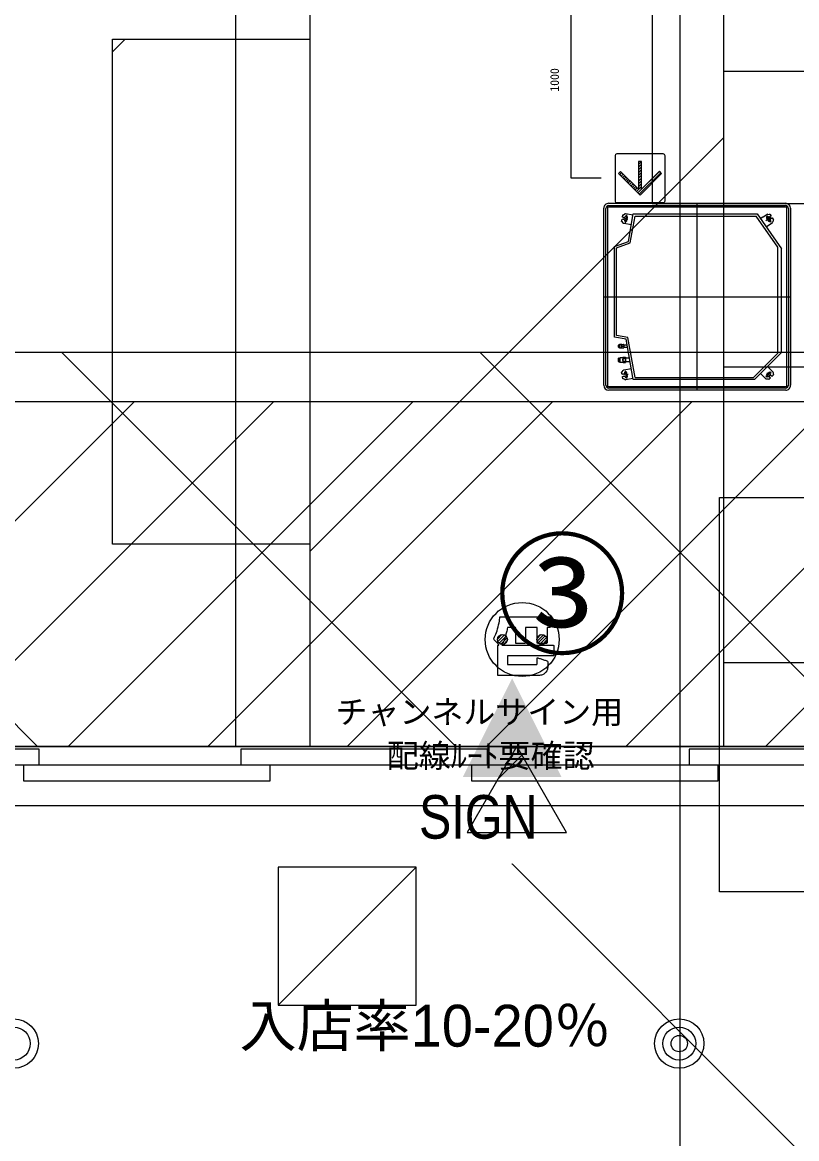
# Model space of a CAD drawing. Units: millimetres at full size, sheet at 1:100. Extents: x 3352 to 127672, y -40372 to 101181.
# Drawn here: x 53047 to 56974, y -16583 to -10921 of the extents above; entities that cross this region are included whole.
import ezdxf
from ezdxf.enums import TextEntityAlignment as Align

# ---------------------------------------------------------------- set-up
doc = ezdxf.new("R2010")
doc.units = ezdxf.units.MM
doc.header["$LTSCALE"] = 100
doc.layers.add('0-0', color=134, linetype='Continuous', lineweight=18)
doc.styles.add('MS UI Gothic', font='')
doc.styles.add('ＭＳ ゴシック', font='')
doc.styles.add('ＭＳ Ｐゴシック', font='')
doc.styles.get('MS UI Gothic').set_extended_font_data('MS UI Gothic')
doc.styles.get('ＭＳ ゴシック').set_extended_font_data('MS Gothic')
doc.styles.get('ＭＳ Ｐゴシック').set_extended_font_data('MS PGothic')

msp = doc.modelspace()

# ---------------------------------------------------------------- linework, layer by layer
at = {"layer": '0-0', "color": 47}
for p, q in [((56381.8, 13184.6), (56381.8, -34300.8)), ((55996.3, -12761.5), (55996.1, -11864.1)), ((56021.1, -11839.1), (56918.7, -11839.1)), ((56943.7, -11864.1), (56943.7, -12761.8)), ((56121.3, -12032.2), (56145.9, -11892.9)), ((56145.9, -11892.9), (56774, -11892.9)), ((56774, -11892.9), (56897.4, -12069.2)), ((56049.9, -12058.2), (56121.3, -12032.2)), ((56049.9, -12518.1), (56049.9, -12058.2)), ((56897.4, -12595.4), (56897.4, -12069.2)), ((56109.9, -12528.7), (56049.9, -12518.1)), ((56145.9, -12732.9), (56109.9, -12528.7)), ((56897.4, -12595.4), (56759.8, -12732.9)), ((56759.8, -12732.9), (56145.9, -12732.9)), ((56918.7, -12786.8), (56021.3, -12786.5)), ((60782.3, -14593.3), (24819.8, -14593.3)), ((24819.8, -14893.3), (60782.3, -14893.3)), ((54343.9, -15905.8), (55043.9, -15205.8))]:
    msp.add_line(p, q, dxfattribs=at)
at = {"layer": '0-0', "color": 254}
for p, q in [((54130.5, -14593.3), (54130.5, -3858.6)), ((56605.2, -11168.6), (65728.8, -11168.6)), ((56605.2, -11168.6), (65728.8, -11168.6)), ((56605.2, -12668.6), (65728.8, -12668.6)), ((56605.2, -12668.6), (65728.8, -12668.6)), ((56605.2, -14168.6), (65728.8, -14168.6)), ((56605.2, -14168.6), (65728.8, -14168.6))]:
    msp.add_line(p, q, dxfattribs=at)
at = {"layer": '0-0', "color": 3}
msp.add_line((53505.2, -11070.1), (53569.4, -11005.9), dxfattribs=at)
at = {"layer": '0-0', "color": 140}
msp.add_line((54505.2, -13605.6), (56605.2, -11505.6), dxfattribs=at)
at = {"layer": '0-0', "color": 251}
for p, q in [((56172.3, -11627.4), (56173.2, -11626.6)), ((56172.3, -11641.6), (56187.3, -11626.6)), ((56172.3, -11655.7), (56188, -11640)), ((56172.3, -11669.8), (56188, -11654.2)), ((56077, -11694.5), (56088, -11683.4)), ((56084, -11701.5), (56095.1, -11690.5)), ((56091.1, -11708.6), (56102.2, -11697.5)), ((56098.2, -11715.7), (56109.3, -11704.6)), ((56105.3, -11722.8), (56116.3, -11711.7)), ((56112.3, -11729.8), (56123.4, -11718.8)), ((56168.9, -11786.4), (56278.4, -11676.9)), ((56172.3, -11684), (56188, -11668.3)), ((56172.3, -11698.1), (56188, -11682.5)), ((56172.3, -11712.3), (56188, -11696.6)), ((56172.3, -11726.4), (56188, -11710.7)), ((56176, -11793.5), (56285.5, -11684)), ((56119.4, -11736.9), (56130.5, -11725.8)), ((56126.5, -11744), (56137.5, -11732.9)), ((56133.5, -11751), (56144.6, -11740)), ((56140.6, -11758.1), (56151.7, -11747)), ((56147.7, -11765.2), (56158.8, -11754.1)), ((56154.8, -11772.3), (56165.8, -11761.2)), ((56161.8, -11779.3), (56188, -11753.2)), ((56172.3, -11740.6), (56188, -11724.9)), ((56172.3, -11754.7), (56188, -11739)), ((55442.2, -12668.6), (55759.7, -12351.1))]:
    msp.add_line(p, q, dxfattribs=at)
at = {"layer": '0-0', "color": 4}
for p, q in [((56007, -12761), (56007, -11865.1)), ((56022, -11850.1), (56917.7, -11850.1)), ((56469.9, -12786.6), (56469.9, -11839.1)), ((56932.7, -11865.1), (56932.7, -12761)), ((56086.5, -11931.3), (56088.6, -11919.5)), ((56095.1, -11939), (56090.2, -11932)), ((56090.5, -11908.7), (56092.6, -11896.9)), ((56092.5, -11909), (56090.5, -11908.7)), ((56090.6, -11919.9), (56101.7, -11921.8)), ((56092.6, -11896.9), (56094.6, -11897.2)), ((56118.8, -11919.3), (56093, -11914.7)), ((56136.2, -11947.7), (56098.4, -11941)), ((56101.7, -11921.8), (56101.1, -11925.3)), ((56112, -11897.9), (56105, -11937.4)), ((56144.9, -11898.5), (56107.1, -11891.8)), ((56112.9, -11927.4), (56116, -11909.6)), ((56130.6, -12040), (56154.7, -11903.4)), ((56154.7, -11903.4), (56768.5, -11903.4)), ((56879.4, -12061.8), (56768.5, -11903.4)), ((56801.9, -11909.2), (56790.8, -11917)), ((56802.3, -11909), (56803.9, -11907.8)), ((56803.9, -11907.8), (56822.3, -11895)), ((56844.1, -11910.2), (56818.4, -11928.2)), ((56819.5, -11958), (56851, -11935.9)), ((56820.7, -11903), (56842.8, -11934.7)), ((56821.7, -11914.9), (56832, -11929.7)), ((56826, -11894.1), (56834.4, -11895.6)), ((56833.5, -11910.9), (56831.5, -11908)), ((56837.5, -11893.4), (56844.4, -11903.3)), ((56854.5, -11924.3), (56853, -11932.7)), ((56856, -11923.3), (56854.5, -11924.3)), ((56060.4, -12065.6), (56130.6, -12040)), ((56060.4, -12509.3), (56060.4, -12065.6)), ((56879.4, -12598.5), (56879.4, -12061.8)), ((55996.2, -12312.9), (56943.7, -12312.9)), ((56118.9, -12519.6), (56060.4, -12509.3)), ((56072.6, -12556.6), (56069.9, -12559.3)), ((56069.9, -12559.3), (56069.9, -12567.3)), ((56074.7, -12556.6), (56072.6, -12556.6)), ((56075.9, -12555.4), (56074.7, -12556.6)), ((56074.7, -12556.6), (56074.7, -12570.1)), ((56086.4, -12555.4), (56075.9, -12555.4)), ((56086.6, -12561.3), (56086.4, -12559.1)), ((56086.4, -12559.1), (56086.4, -12567.6)), ((56086.4, -12567.3), (56086.6, -12565.3)), ((56086.4, -12567.6), (56086.4, -12571.8)), ((56087.1, -12563.3), (56086.6, -12561.3)), ((56087.1, -12554.8), (56096.6, -12554.8)), ((56097.4, -12554.8), (56096.6, -12554.8)), ((56097.4, -12559.4), (56097.1, -12561.4)), ((56097.2, -12565.4), (56097.4, -12567.6)), ((56097.4, -12554.8), (56097.4, -12559.1)), ((56115.1, -12558.6), (56097.4, -12558.6)), ((56097.4, -12559.1), (56097.4, -12559.4)), ((56097.4, -12559.1), (56097.4, -12567.6)), ((56097.4, -12567.6), (56097.4, -12571.8)), ((56097.4, -12568.1), (56116.8, -12568.1)), ((56154.7, -12722.4), (56118.9, -12519.6)), ((56072.6, -12623.5), (56069.9, -12626.2)), ((56074.7, -12570.1), (56075.9, -12571.3)), ((56075.9, -12571.3), (56086.4, -12571.3)), ((56075.9, -12623.5), (56075.9, -12628.4)), ((56092.9, -12621.9), (56077.5, -12621.9)), ((56077.5, -12621.9), (56077.5, -12644.1)), ((56086.4, -12571.8), (56087.1, -12571.8)), ((56087.1, -12571.8), (56096.6, -12571.8)), ((56093.9, -12619.3), (56092.9, -12621)), ((56092.9, -12622.7), (56092.9, -12621)), ((56092.9, -12622.7), (56092.9, -12633.2)), ((56093.9, -12619.1), (56093.9, -12619.3)), ((56105.8, -12619.3), (56105.8, -12619.1)), ((56106.9, -12621), (56105.9, -12619.3)), ((56106.9, -12621), (56106.9, -12622.7)), ((56106.9, -12622.7), (56106.9, -12633.2)), ((56107.6, -12625.1), (56106.9, -12624.3)), ((56755.4, -12722.4), (56879.4, -12598.5)), ((56069.9, -12626.2), (56069.9, -12639.7)), ((56069.9, -12639.7), (56072.6, -12642.5)), ((56072.6, -12642.5), (56075.9, -12642.5)), ((56075.9, -12628.4), (56075.9, -12642.5)), ((56075.9, -12642.5), (56077.5, -12644.1)), ((56077.5, -12644.1), (56092.9, -12644.1)), ((56092.9, -12632.7), (56093.2, -12629.5)), ((56092.9, -12633.2), (56092.9, -12643.5)), ((56092.9, -12645), (56093.9, -12646.7)), ((56093.2, -12629.5), (56093.9, -12626.3)), ((56093.9, -12626.3), (56105.8, -12626.3)), ((56093.9, -12640.1), (56105.8, -12640.1)), ((56093.9, -12646.9), (56105.8, -12646.9)), ((56136.2, -12678.2), (56098.4, -12684.9)), ((56105.8, -12626.3), (56106.6, -12629.7)), ((56105.9, -12646.7), (56106.9, -12645)), ((56106.6, -12629.7), (56106.9, -12633.2)), ((56126.8, -12625.1), (56106.9, -12625.1)), ((56106.9, -12633.2), (56106.9, -12643.5)), ((56106.9, -12640.9), (56129.6, -12640.9)), ((56106.9, -12643.5), (56106.9, -12645)), ((56826.4, -12666.3), (56853.6, -12693.5)), ((56086.5, -12694.6), (56088.5, -12694.2)), ((56088.6, -12706.4), (56086.5, -12694.6)), ((56088.5, -12694.2), (56090.2, -12693.9)), ((56090.6, -12706), (56088.6, -12706.4)), ((56090.2, -12693.9), (56095.1, -12686.9)), ((56090.5, -12717.2), (56092.5, -12716.9)), ((56092.6, -12729), (56090.5, -12717.2)), ((56101.7, -12704.1), (56090.6, -12706)), ((56119.3, -12706.6), (56095.4, -12710.8)), ((56101.1, -12700.6), (56101.7, -12704.1)), ((56105.1, -12689), (56112, -12727.8)), ((56144.9, -12727.4), (56107.1, -12734.1)), ((56116, -12716.3), (56112.9, -12698.5)), ((56154.7, -12722.4), (56186.9, -12722.4)), ((56186.9, -12722.4), (56755.4, -12722.4)), ((56791.1, -12701.7), (56818.2, -12728.9)), ((56845.6, -12693.1), (56818.3, -12720.4)), ((56833.8, -12696.4), (56821.1, -12709.1)), ((56830.3, -12730.3), (56821.8, -12730.3)), ((56823.3, -12698.6), (56840.1, -12715.4)), ((56829.6, -12717.6), (56832.1, -12715.1)), ((56832.1, -12715.1), (56840.1, -12723.1)), ((56841.5, -12724.5), (56833, -12733)), ((56839.9, -12707.3), (56842.3, -12704.9)), ((56847.8, -12715.3), (56839.9, -12707.3)), ((56840.1, -12723.1), (56841.5, -12724.5)), ((56849.3, -12716.7), (56847.8, -12715.3)), ((56857.7, -12708.3), (56849.3, -12716.7)), ((56855.1, -12697), (56855.1, -12705.6)), ((56855.1, -12705.6), (56856.3, -12706.8)), ((56856.3, -12706.8), (56857.7, -12708.3)), ((56917.7, -12776), (56022, -12776))]:
    msp.add_line(p, q, dxfattribs=at)
at = {"layer": '0-0', "color": 15}
for p, q in [((51124.2, -12593.3), (53124.2, -14593.3)), ((53245.6, -12593.3), (55245.6, -14593.3)), ((55366.9, -12593.3), (57366.9, -14593.3))]:
    msp.add_line(p, q, dxfattribs=at)
at = {"layer": '0-0', "color": 14}
for p, q in [((24862.3, -12843.3), (60739.8, -12843.3)), ((51865.9, -14593.3), (53615.9, -12843.3)), ((52573, -14593.3), (54323, -12843.3)), ((53280.1, -14593.3), (55030.1, -12843.3)), ((53987.2, -14593.3), (55737.2, -12843.3)), ((54694.3, -14593.3), (56444.3, -12843.3)), ((55401.4, -14593.3), (57151.4, -12843.3)), ((56108.5, -14593.3), (57858.5, -12843.3)), ((56815.6, -14593.3), (58565.6, -12843.3))]:
    msp.add_line(p, q, dxfattribs=at)
at = {"layer": '0-0'}
for p, q in [((55457.3, -14048.7), (55479.8, -14026.3)), ((55459.2, -14061), (55492, -14028.2)), ((55465, -14069.3), (55500.4, -14034)), ((55657.7, -14046.4), (55677.5, -14026.6)), ((55658.7, -14059.5), (55690.6, -14027.6)), ((55664, -14068.3), (55699.4, -14033)), ((55473.8, -14074.7), (55505.8, -14042.8)), ((55487, -14075.7), (55506.7, -14055.9)), ((55672.4, -14074.1), (55705.2, -14041.3)), ((55684.6, -14076), (55707.1, -14053.5)), ((23269.8, -14593.3), (69649.8, -14593.3)), ((54505.2, -14593.3), (32755.8, -14593.3)), ((54505.2, -14593.3), (56605.2, -14593.3)), ((65728.8, -14593.3), (56605.2, -14593.3)), ((54155.9, -14606.7), (54155.9, -14686.7)), ((56428.5, -14606.7), (56428.5, -14686.7)), ((51883.3, -14686.7), (53133.3, -14686.7)), ((53053.3, -14688.7), (53053.3, -14768.7)), ((54303.3, -14688.7), (53053.3, -14688.7)), ((54155.9, -14686.7), (55405.9, -14686.7)), ((54303.3, -14768.7), (54303.3, -14688.7)), ((55325.9, -14688.7), (55325.9, -14768.7)), ((56575.9, -14688.7), (55325.9, -14688.7)), ((56428.5, -14686.7), (57678.5, -14686.7)), ((56575.9, -14768.7), (56575.9, -14688.7)), ((53053.3, -14768.7), (54303.3, -14768.7)), ((55325.9, -14768.7), (56575.9, -14768.7))]:
    msp.add_line(p, q, dxfattribs=at)
at = {"layer": '0-0', "color": 13}
msp.add_line((69649.8, -14593.3), (23269.8, -14593.3), dxfattribs=at)
msp.add_line((69649.8, -14593.3), (23269.8, -14593.3), dxfattribs=at)
msp.add_line((69649.8, -14593.3), (23269.8, -14593.3), dxfattribs=at)
msp.add_line((69649.8, -14593.3), (23269.8, -14593.3), dxfattribs=at)
at = {"layer": '0-0', "color": 1}
msp.add_line((23269.8, -14593.3), (69649.8, -14593.3), dxfattribs=at)
at = {"layer": '0-0', "color": 20}
msp.add_line((55459.4, -14758.6), (55580.9, -14637.1), dxfattribs=at)
at = {"layer": '0-0', "color": 5}
msp.add_line((57764.4, -17422.5), (55531.6, -15189.6), dxfattribs=at)
at = {"layer": '0-0', "color": 150}
msp.add_lwpolyline([(34258.6, -2733.3), (53005.2, -2733.3), (54505.2, -4233.3), (54505.2, -14593.3), (56605.2, -14593.3), (56605.2, -2733.3), (54505.2, -633.3), (32775.8, -633.3)], dxfattribs=at)
at = {"layer": '0-0'}
for points in [[(34258.6, -2733.3), (53005.2, -2733.3), (54505.2, -4233.3), (54505.2, -14593.3), (32755.8, -14593.3), (32755.8, -4236.2)], [(65728.8, -14593.3), (56605.2, -14593.3), (56605.2, -2733.3)], [(56055, -11610.8), (56055, -11606), (56055, -11601.2), (56055, -11596.4), (56057.8, -11589.8), (56064.4, -11587.1)], [(56064.4, -11587.1), (56069.2, -11587.1), (56074, -11587.1), (56078.8, -11587.1), (56083.6, -11587.1), (56088.5, -11587.1), (56093.3, -11587.1), (56098.1, -11587.1), (56102.9, -11587.1), (56107.8, -11587.1), (56112.6, -11587.1), (56117.4, -11587.1), (56122.2, -11587.1), (56127.1, -11587.1), (56131.9, -11587.1), (56136.7, -11587.1), (56141.5, -11587.1), (56146.4, -11587.1), (56151.2, -11587.1), (56156, -11587.1), (56160.8, -11587.1), (56165.7, -11587.1), (56170.5, -11587.1), (56175.3, -11587.1), (56180.1, -11587.1), (56184.9, -11587.1), (56189.8, -11587.1), (56194.6, -11587.1), (56199.4, -11587.1), (56204.2, -11587.1), (56209.1, -11587.1), (56213.9, -11587.1), (56218.7, -11587.1), (56223.5, -11587.1), (56228.4, -11587.1), (56233.2, -11587.1), (56238, -11587.1), (56242.8, -11587.1), (56247.7, -11587.1), (56252.5, -11587.1)], [(56252.5, -11587.1), (56257.3, -11587.1), (56262.1, -11587.1), (56267, -11587.1), (56271.8, -11587.1), (56276.6, -11587.1), (56281.4, -11587.1), (56286.3, -11587.1), (56291.1, -11587.1), (56295.9, -11587.1), (56302.5, -11589.7), (56305.2, -11596.3), (56305.2, -11601.2), (56305.2, -11606), (56305.2, -11610.8), (56305.2, -11615.6), (56305.2, -11620.5), (56305.2, -11625.3), (56305.2, -11630.1), (56305.2, -11634.9), (56305.2, -11639.8), (56305.2, -11644.6), (56305.2, -11649.4), (56305.2, -11654.2), (56305.2, -11659.1), (56305.2, -11663.9), (56305.2, -11668.7), (56305.2, -11673.5), (56305.2, -11678.3), (56305.2, -11683.2), (56305.2, -11688), (56305.2, -11692.8), (56305.2, -11697.6), (56305.2, -11702.5), (56305.2, -11707.3), (56305.2, -11712.1), (56305.2, -11716.9), (56305.2, -11721.8), (56305.2, -11726.6), (56305.2, -11731.4)], [(56055, -11799), (56055, -11794.2), (56055, -11789.4), (56055, -11784.5), (56055, -11779.7), (56055, -11774.9), (56055, -11770.1), (56055, -11765.2), (56055, -11760.4), (56055, -11755.6), (56055, -11750.8), (56055, -11745.9), (56055, -11741.1), (56055, -11736.3), (56055, -11731.5), (56055, -11726.6), (56055, -11721.8), (56055, -11717), (56055, -11712.2), (56055, -11707.3), (56055, -11702.5), (56055, -11697.7), (56055, -11692.9), (56055, -11688), (56055, -11683.2), (56055, -11678.4), (56055, -11673.6), (56055, -11668.7), (56055, -11663.9), (56055, -11659.1), (56055, -11654.3), (56055, -11649.4), (56055, -11644.6), (56055, -11639.8), (56055, -11635), (56055, -11630.1), (56055, -11625.3), (56055, -11620.5), (56055, -11615.7), (56055, -11610.8)], [(56305.2, -11731.4), (56305.2, -11736.2), (56305.2, -11741.1), (56305.2, -11745.9), (56305.2, -11750.7), (56305.2, -11755.5), (56305.2, -11760.4), (56305.2, -11765.2), (56305.2, -11770), (56305.2, -11774.8), (56305.2, -11779.6), (56305.2, -11784.5), (56305.2, -11789.3), (56305.2, -11794.1), (56305.2, -11798.9), (56305.2, -11803.8), (56305.2, -11808.6), (56305.2, -11813.4), (56305.2, -11818.2), (56305.2, -11823.1), (56305.2, -11827.9), (56302.6, -11834.5), (56296, -11837.2), (56291.1, -11837.2), (56286.3, -11837.2), (56281.5, -11837.2), (56276.7, -11837.2), (56271.8, -11837.2), (56267, -11837.2), (56262.2, -11837.2), (56257.4, -11837.2), (56252.5, -11837.2), (56247.7, -11837.2), (56242.9, -11837.2), (56238.1, -11837.2), (56233.2, -11837.2), (56228.4, -11837.2), (56223.6, -11837.2), (56218.8, -11837.2), (56213.9, -11837.2)], [(56213.9, -11837.2), (56209.1, -11837.2), (56204.3, -11837.2), (56199.5, -11837.2), (56194.6, -11837.2), (56189.8, -11837.2), (56185, -11837.2), (56180.2, -11837.2), (56175.4, -11837.2), (56170.5, -11837.2), (56165.7, -11837.2), (56160.9, -11837.2), (56156.1, -11837.2), (56151.2, -11837.2), (56146.4, -11837.2), (56141.6, -11837.2), (56136.8, -11837.2), (56131.9, -11837.2), (56127.1, -11837.2), (56122.3, -11837.2), (56117.5, -11837.2), (56112.6, -11837.2), (56107.8, -11837.2), (56103, -11837.2), (56098.2, -11837.2), (56093.3, -11837.2), (56088.5, -11837.2), (56083.7, -11837.2), (56078.9, -11837.2), (56074, -11837.2), (56069.2, -11837.2), (56064.4, -11837.2), (56057.8, -11834.6), (56055, -11828), (56055, -11823.1), (56055, -11818.3), (56055, -11813.5), (56055, -11808.7), (56055, -11803.8), (56055, -11799)], [(55458.2, -14082.3), (55460.2, -14080.4), (55464, -14080.4), (55464, -14078.6), (55461.5, -14075.7), (55458.9, -14072.8), (55456.3, -14070), (55453.8, -14067.1), (55451.2, -14064.2), (55448.7, -14061.3), (55446.1, -14058.4), (55443.6, -14055.5), (55441, -14052.6), (55438.4, -14049.7), (55437.9, -14046.5), (55440.1, -14042.4), (55442.5, -14037.4), (55445.3, -14031.6), (55448.3, -14024.6), (55451.4, -14016.4), (55454.6, -14007.1), (55457.6, -13997.4), (55460.4, -13987.2), (55462.9, -13976.9), (55465, -13967.3), (55466.6, -13958.3), (55467.9, -13950.1), (55468.9, -13942.8), (55469.6, -13936.5), (55474.9, -13935.8), (55480.9, -13935.8), (55486.8, -13935.8), (55492.8, -13935.8), (55498.8, -13935.8), (55504.8, -13935.8), (55510.7, -13935.8), (55516.7, -13935.8), (55522.7, -13935.8), (55528.7, -13935.8), (55534.6, -13935.8)], [(55534.6, -13935.8), (55540.6, -13935.8), (55546.6, -13935.8), (55552.5, -13935.8), (55558.5, -13935.8), (55564.5, -13935.8), (55570.5, -13935.8), (55576.4, -13935.8), (55582.4, -13935.8), (55588.4, -13935.8), (55594.4, -13935.8), (55600.3, -13935.8), (55606.3, -13935.8), (55612.3, -13935.8), (55618.3, -13935.8), (55624.2, -13935.8), (55630.2, -13935.8), (55636.2, -13935.8), (55642.2, -13935.8), (55648.1, -13935.8), (55654.1, -13935.8), (55660.1, -13935.8), (55666, -13935.8), (55672, -13935.8), (55678, -13935.8), (55684, -13935.8), (55689.9, -13935.8), (55695.9, -13935.8), (55701.9, -13935.8), (55707.9, -13935.8), (55713.8, -13935.8), (55719.8, -13935.8), (55725.8, -13935.8), (55726.2, -13941.3), (55726.2, -13947.3), (55726.2, -13953.3), (55726.2, -13959.3), (55726.2, -13965.2), (55726.2, -13971.2), (55726.2, -13977.2)], [(55726.2, -13977.2), (55726.2, -13983.2), (55726.2, -13989.1), (55720.7, -13989.6), (55714.8, -13989.6), (55709.5, -13990.3), (55709.5, -13996.3), (55709.5, -14002.3), (55709.5, -14008.2), (55709.5, -14014.2), (55709.5, -14020.2), (55709.5, -14026.1), (55709.5, -14032.1), (55709.5, -14038.1), (55709.5, -14044.1), (55709.5, -14050), (55709.5, -14056), (55709.5, -14062), (55709.5, -14068), (55707.5, -14072), (55701.6, -14072), (55695.6, -14072), (55689.6, -14072), (55683.6, -14072), (55677.7, -14072), (55671.7, -14072), (55665.7, -14072), (55659.7, -14072), (55658.1, -14067.7), (55658.1, -14061.7), (55658.1, -14055.7), (55658.1, -14049.7), (55658.1, -14043.8), (55658.1, -14037.8), (55658.1, -14031.8), (55658.1, -14025.8), (55658.1, -14019.9), (55658.1, -14013.9), (55658.1, -14007.9), (55658.1, -14001.9)], [(55550, -14041.8), (55550, -14035.9), (55550, -14029.9), (55550, -14023.9), (55550, -14017.9), (55550, -14012), (55550, -14006), (55550, -14000), (55550, -13994), (55548.4, -13989.6), (55542.5, -13989.6), (55536.5, -13989.6), (55530.5, -13989.6), (55524.6, -13989.6), (55518.6, -13989.6), (55512.6, -13989.6), (55507.7, -13990.9), (55506.6, -13996.7), (55505.4, -14002.5), (55504.2, -14008.1), (55502.9, -14013.6), (55501.5, -14019.1), (55500.1, -14024.4), (55498.6, -14029.7), (55497.1, -14034.9), (55495.5, -14040), (55493.8, -14044.9), (55492.1, -14049.8), (55490.4, -14054.5), (55488.6, -14059.1), (55486.8, -14063.6), (55484.9, -14068), (55483, -14072.2), (55481, -14076.3), (55479, -14080.4), (55483.4, -14080.4), (55487.8, -14080.4), (55492.3, -14080.4), (55496.7, -14080.4), (55501.1, -14080.4)], [(55658.1, -14001.9), (55658.1, -13996), (55658.1, -13990), (55652.5, -13989.6), (55646.5, -13989.6), (55640.6, -13989.6), (55634.6, -13989.6), (55628.6, -13989.6), (55622.6, -13989.6), (55616.7, -13989.6), (55610.7, -13989.6), (55604.7, -13989.6), (55598.7, -13989.6), (55598.5, -13995.4), (55598.5, -14001.3), (55598.5, -14007.3), (55598.5, -14013.3), (55598.5, -14019.3), (55598.5, -14025.2), (55598.5, -14031.2), (55598.5, -14037.2), (55598.5, -14043.2), (55598.5, -14049.1), (55598.5, -14055.1), (55598.5, -14061.1), (55598.5, -14067.1), (55597.5, -14072), (55591.5, -14072), (55585.5, -14072), (55579.6, -14072), (55573.6, -14072), (55567.6, -14072), (55561.6, -14072), (55555.7, -14072), (55550, -14071.7), (55550, -14065.7), (55550, -14059.7), (55550, -14053.8), (55550, -14047.8), (55550, -14041.8)], [(55458.2, -14233), (55458.2, -14229.1), (55458.2, -14225.3), (55458.2, -14221.4), (55458.2, -14217.5), (55458.2, -14213.7), (55458.2, -14209.8), (55458.2, -14205.9), (55458.2, -14202.1), (55458.2, -14198.2), (55458.2, -14194.3), (55458.2, -14190.5), (55458.2, -14186.6), (55458.2, -14182.8), (55458.2, -14178.9), (55458.2, -14175), (55458.2, -14171.2), (55458.2, -14167.3), (55458.2, -14163.4), (55458.2, -14159.6), (55458.2, -14155.7), (55458.2, -14151.8), (55458.2, -14148), (55458.2, -14144.1), (55458.2, -14140.3), (55458.2, -14136.4), (55458.2, -14132.5), (55458.2, -14128.7), (55458.2, -14124.8), (55458.2, -14120.9), (55458.2, -14117.1), (55458.2, -14113.2), (55458.2, -14109.3), (55458.2, -14105.5), (55458.2, -14101.6), (55458.2, -14097.8), (55458.2, -14093.9), (55458.2, -14090), (55458.2, -14086.2), (55458.2, -14082.3)], [(55501.1, -14080.4), (55505.5, -14080.4), (55510, -14080.4), (55514.4, -14080.4), (55518.8, -14080.4), (55523.2, -14080.4), (55527.7, -14080.4), (55532.1, -14080.4), (55536.5, -14080.4), (55540.9, -14080.4), (55545.4, -14080.4), (55549.8, -14080.4), (55554.2, -14080.4), (55558.6, -14080.4), (55563.1, -14080.4), (55567.5, -14080.4), (55571.9, -14080.4), (55576.4, -14080.4), (55580.8, -14080.4), (55585.2, -14080.4), (55589.6, -14080.4), (55594.1, -14080.4), (55598.5, -14080.4), (55602.9, -14080.4), (55607.3, -14080.4), (55611.8, -14080.4), (55616.2, -14080.4), (55620.6, -14080.4), (55625, -14080.4), (55629.5, -14080.4), (55633.9, -14080.4), (55638.3, -14080.4), (55642.8, -14080.4), (55647.2, -14080.4), (55651.6, -14080.4), (55656, -14080.4), (55660.5, -14080.4), (55664.9, -14080.4), (55669.3, -14080.4), (55673.7, -14080.4)], [(55673.7, -14080.4), (55678.2, -14080.4), (55682.6, -14080.4), (55687, -14080.4), (55691.4, -14080.4), (55695.9, -14080.4), (55700.3, -14080.4), (55704.7, -14080.4), (55709.1, -14080.4), (55713.6, -14080.4), (55718, -14080.4), (55722.4, -14080.4), (55726.9, -14080.4), (55731.3, -14080.4), (55735.7, -14080.4), (55740.1, -14080.4), (55743.3, -14081.6), (55743.3, -14086), (55743.3, -14090.5), (55743.3, -14094.9), (55743.3, -14099.3), (55743.3, -14103.7), (55743.3, -14108.2), (55743.3, -14112.6), (55743.3, -14117), (55743.3, -14121.4), (55743.3, -14125.9), (55743.3, -14130.3), (55743.2, -14134.6), (55738.8, -14134.6), (55734.4, -14134.6), (55730, -14134.6), (55725.5, -14134.6), (55721.1, -14134.6), (55716.7, -14134.6), (55712.3, -14134.6), (55707.8, -14134.6), (55703.4, -14134.6), (55699, -14134.6), (55694.5, -14134.6)], [(55521.9, -14134.6), (55517.5, -14134.6), (55513.1, -14134.6), (55508.6, -14134.6), (55507.2, -14137.6), (55507.2, -14142), (55507.2, -14146.4), (55507.2, -14150.9), (55507.2, -14155.3), (55507.2, -14159.7), (55507.2, -14164.1), (55507.2, -14168.6), (55507.2, -14173), (55507.2, -14177.4), (55510.7, -14178.3), (55515.1, -14178.3), (55519.5, -14178.3), (55524, -14178.3), (55528.4, -14178.3), (55532.8, -14178.3), (55537.2, -14178.3), (55541.7, -14178.3), (55546.1, -14178.3), (55550.5, -14178.3), (55554.9, -14178.3), (55559.4, -14178.3), (55563.8, -14178.3), (55568.2, -14178.3), (55572.6, -14178.3), (55577.1, -14178.3), (55581.5, -14178.3), (55585.9, -14178.3), (55590.4, -14178.3), (55594.8, -14178.3), (55599.2, -14178.3), (55603.6, -14178.3), (55608.1, -14178.3), (55612.5, -14178.3), (55616.9, -14178.3), (55621.3, -14178.3)], [(55694.5, -14134.6), (55690.1, -14134.6), (55685.7, -14134.6), (55681.3, -14134.6), (55676.8, -14134.6), (55672.4, -14134.6), (55668, -14134.6), (55663.6, -14134.6), (55659.1, -14134.6), (55654.7, -14134.6), (55650.3, -14134.6), (55645.9, -14134.6), (55641.4, -14134.6), (55637, -14134.6), (55632.6, -14134.6), (55628.2, -14134.6), (55623.7, -14134.6), (55619.3, -14134.6), (55614.9, -14134.6), (55610.4, -14134.6), (55606, -14134.6), (55601.6, -14134.6), (55597.2, -14134.6), (55592.7, -14134.6), (55588.3, -14134.6), (55583.9, -14134.6), (55579.5, -14134.6), (55575, -14134.6), (55570.6, -14134.6), (55566.2, -14134.6), (55561.8, -14134.6), (55557.3, -14134.6), (55552.9, -14134.6), (55548.5, -14134.6), (55544, -14134.6), (55539.6, -14134.6), (55535.2, -14134.6), (55530.8, -14134.6), (55526.3, -14134.6), (55521.9, -14134.6)], [(55621.3, -14178.3), (55625.8, -14178.3), (55630.2, -14178.3), (55634.6, -14178.3), (55639, -14178.3), (55643.5, -14178.3), (55647.9, -14178.3), (55652.3, -14178.3), (55656.8, -14178.3), (55658.1, -14175.2), (55658.1, -14170.8), (55658.1, -14166.4), (55658.1, -14162), (55658.1, -14157.5), (55658.1, -14153.1), (55658.1, -14148.7), (55658.1, -14144.3), (55661.1, -14144), (55665.3, -14145.4), (55669.5, -14146.8), (55673.7, -14148.2), (55677.9, -14149.6), (55682.1, -14151), (55686.3, -14152.4), (55690.5, -14153.8), (55694.7, -14155.2), (55698.9, -14156.6), (55703.1, -14158), (55707.3, -14159.4), (55711.5, -14160.8), (55712.3, -14164.7), (55712.3, -14169.1), (55712.3, -14173.5), (55712.3, -14177.9), (55712.3, -14182.4), (55712.3, -14186.8), (55712.2, -14191.4), (55711.5, -14197), (55710, -14203.3), (55707.2, -14209.9)], [(55707.2, -14209.9), (55703, -14216.6), (55697.7, -14222.4), (55691.6, -14227.1), (55685.5, -14230.3), (55679.7, -14232), (55674.6, -14232.8), (55670.2, -14233), (55666.2, -14233), (55662.1, -14233), (55658, -14233), (55653.9, -14233), (55649.8, -14233), (55645.8, -14233), (55641.7, -14233), (55637.6, -14233), (55633.5, -14233), (55629.5, -14233), (55625.4, -14233), (55621.3, -14233), (55617.2, -14233), (55613.2, -14233), (55609.1, -14233), (55605, -14233), (55600.9, -14233), (55596.8, -14233), (55592.8, -14233), (55588.7, -14233), (55584.6, -14233), (55580.5, -14233), (55576.5, -14233), (55572.4, -14233), (55568.3, -14233), (55564.2, -14233), (55560.1, -14233), (55556.1, -14233), (55552, -14233), (55547.9, -14233), (55543.8, -14233), (55539.8, -14233)], [(55539.8, -14233), (55535.7, -14233), (55531.6, -14233), (55527.5, -14233), (55523.4, -14233), (55519.4, -14233), (55515.3, -14233), (55511.2, -14233), (55507.1, -14233), (55503.1, -14233), (55499, -14233), (55494.9, -14233), (55490.8, -14233), (55486.7, -14233), (55482.7, -14233), (55478.6, -14233), (55474.5, -14233), (55470.4, -14233), (55466.4, -14233), (55462.3, -14233), (55458.2, -14233)], [(23269.8, -14593.3), (69649.8, -14593.3), (69764.8, -14593.3)], [(53133.3, -14686.7), (53133.3, -14606.7), (51883.3, -14606.7)], [(55405.9, -14686.7), (55405.9, -14606.7), (54155.9, -14606.7)], [(57678.5, -14686.7), (57678.5, -14606.7), (56428.5, -14606.7)]]:
    msp.add_lwpolyline(points, dxfattribs=at)
at = {"layer": '0-0', "color": 1}
for points in [[(57821.9, -7968.9), (56242.2, -7968.9), (56242.2, -11839.8), (61330.6, -11839.8), (61330.6, -10319.7), (57821.9, -10319.7)], [(61882.3, -13331.3), (61882.3, -15331.3), (56582.3, -15331.3), (56582.3, -13331.3)]]:
    msp.add_lwpolyline(points, close=True, dxfattribs=at)
at = {"layer": '0-0', "color": 49}
msp.add_lwpolyline([(55983.6, -11712.3), (55830.2, -11712.3), (55830.2, -10711.5), (55983.6, -10711.5)], dxfattribs=at)
at = {"layer": '0-0', "color": 150}
msp.add_lwpolyline([(54505.2, -11005.9), (54505.2, -13567.6), (53505.2, -13567.9), (53505.2, -11005.9)], close=True, dxfattribs=at)
at = {"layer": '0-0', "color": 251}
for points in [[(56055, -11610.8), (56055, -11606), (56055, -11601.2), (56055, -11596.4), (56057.8, -11589.8), (56064.4, -11587.1)], [(56064.4, -11587.1), (56069.2, -11587.1), (56074, -11587.1), (56078.8, -11587.1), (56083.6, -11587.1), (56088.5, -11587.1), (56093.3, -11587.1), (56098.1, -11587.1), (56102.9, -11587.1), (56107.8, -11587.1), (56112.6, -11587.1), (56117.4, -11587.1), (56122.2, -11587.1), (56127.1, -11587.1), (56131.9, -11587.1), (56136.7, -11587.1), (56141.5, -11587.1), (56146.4, -11587.1), (56151.2, -11587.1), (56156, -11587.1), (56160.8, -11587.1), (56165.7, -11587.1), (56170.5, -11587.1), (56175.3, -11587.1), (56180.1, -11587.1), (56184.9, -11587.1), (56189.8, -11587.1), (56194.6, -11587.1), (56199.4, -11587.1), (56204.2, -11587.1), (56209.1, -11587.1), (56213.9, -11587.1), (56218.7, -11587.1), (56223.5, -11587.1), (56228.4, -11587.1), (56233.2, -11587.1), (56238, -11587.1), (56242.8, -11587.1), (56247.7, -11587.1), (56252.5, -11587.1)], [(56252.5, -11587.1), (56257.3, -11587.1), (56262.1, -11587.1), (56267, -11587.1), (56271.8, -11587.1), (56276.6, -11587.1), (56281.4, -11587.1), (56286.3, -11587.1), (56291.1, -11587.1), (56295.9, -11587.1), (56302.5, -11589.7), (56305.2, -11596.3), (56305.2, -11601.2), (56305.2, -11606), (56305.2, -11610.8), (56305.2, -11615.6), (56305.2, -11620.5), (56305.2, -11625.3), (56305.2, -11630.1), (56305.2, -11634.9), (56305.2, -11639.8), (56305.2, -11644.6), (56305.2, -11649.4), (56305.2, -11654.2), (56305.2, -11659.1), (56305.2, -11663.9), (56305.2, -11668.7), (56305.2, -11673.5), (56305.2, -11678.3), (56305.2, -11683.2), (56305.2, -11688), (56305.2, -11692.8), (56305.2, -11697.6), (56305.2, -11702.5), (56305.2, -11707.3), (56305.2, -11712.1), (56305.2, -11716.9), (56305.2, -11721.8), (56305.2, -11726.6), (56305.2, -11731.4)], [(56055, -11799), (56055, -11794.2), (56055, -11789.4), (56055, -11784.5), (56055, -11779.7), (56055, -11774.9), (56055, -11770.1), (56055, -11765.2), (56055, -11760.4), (56055, -11755.6), (56055, -11750.8), (56055, -11745.9), (56055, -11741.1), (56055, -11736.3), (56055, -11731.5), (56055, -11726.6), (56055, -11721.8), (56055, -11717), (56055, -11712.2), (56055, -11707.3), (56055, -11702.5), (56055, -11697.7), (56055, -11692.9), (56055, -11688), (56055, -11683.2), (56055, -11678.4), (56055, -11673.6), (56055, -11668.7), (56055, -11663.9), (56055, -11659.1), (56055, -11654.3), (56055, -11649.4), (56055, -11644.6), (56055, -11639.8), (56055, -11635), (56055, -11630.1), (56055, -11625.3), (56055, -11620.5), (56055, -11615.7), (56055, -11610.8)], [(56305.2, -11731.4), (56305.2, -11736.2), (56305.2, -11741.1), (56305.2, -11745.9), (56305.2, -11750.7), (56305.2, -11755.5), (56305.2, -11760.4), (56305.2, -11765.2), (56305.2, -11770), (56305.2, -11774.8), (56305.2, -11779.6), (56305.2, -11784.5), (56305.2, -11789.3), (56305.2, -11794.1), (56305.2, -11798.9), (56305.2, -11803.8), (56305.2, -11808.6), (56305.2, -11813.4), (56305.2, -11818.2), (56305.2, -11823.1), (56305.2, -11827.9), (56302.6, -11834.5), (56296, -11837.2), (56291.1, -11837.2), (56286.3, -11837.2), (56281.5, -11837.2), (56276.7, -11837.2), (56271.8, -11837.2), (56267, -11837.2), (56262.2, -11837.2), (56257.4, -11837.2), (56252.5, -11837.2), (56247.7, -11837.2), (56242.9, -11837.2), (56238.1, -11837.2), (56233.2, -11837.2), (56228.4, -11837.2), (56223.6, -11837.2), (56218.8, -11837.2), (56213.9, -11837.2)], [(56213.9, -11837.2), (56209.1, -11837.2), (56204.3, -11837.2), (56199.5, -11837.2), (56194.6, -11837.2), (56189.8, -11837.2), (56185, -11837.2), (56180.2, -11837.2), (56175.4, -11837.2), (56170.5, -11837.2), (56165.7, -11837.2), (56160.9, -11837.2), (56156.1, -11837.2), (56151.2, -11837.2), (56146.4, -11837.2), (56141.6, -11837.2), (56136.8, -11837.2), (56131.9, -11837.2), (56127.1, -11837.2), (56122.3, -11837.2), (56117.5, -11837.2), (56112.6, -11837.2), (56107.8, -11837.2), (56103, -11837.2), (56098.2, -11837.2), (56093.3, -11837.2), (56088.5, -11837.2), (56083.7, -11837.2), (56078.9, -11837.2), (56074, -11837.2), (56069.2, -11837.2), (56064.4, -11837.2), (56057.8, -11834.6), (56055, -11828), (56055, -11823.1), (56055, -11818.3), (56055, -11813.5), (56055, -11808.7), (56055, -11803.8), (56055, -11799)]]:
    msp.add_lwpolyline(points, dxfattribs=at)
at = {"layer": '0-0'}
for points in [[(56289.7, -11688.2), (56278.3, -11676.8), (56188, -11767.2), (56188, -11626.6), (56172.3, -11626.6), (56172.3, -11767.7), (56081.6, -11677), (56070.6, -11688.1), (56180.2, -11797.7)], [(55555.2, -14592.7), (55302.6, -15030.2), (55807.8, -15030.2)]]:
    msp.add_lwpolyline(points, close=True, dxfattribs=at)
at = {"layer": '0-0', "color": 47}
for points in [[(56014.9, -11857.9), (56014.9, -12767.9), (56924.9, -12767.9), (56924.9, -11857.9)], [(54343.9, -15905.8), (55043.9, -15905.8), (55043.9, -15205.8), (54343.9, -15205.8)]]:
    msp.add_lwpolyline(points, close=True, dxfattribs=at)
at = {"layer": '0-0', "color": 4}
for points in [[(56090.2, -11932), (56088.5, -11931.7), (56086.5, -11931.3)], [(56104.2, -11907.5), (56103.6, -11911), (56092.5, -11909)], [(56094.6, -11897.2), (56096.3, -11897.5), (56103.3, -11892.6)], [(56844.4, -11903.3), (56842.8, -11904.4), (56833.5, -11910.9)], [(56834.4, -11895.6), (56835.9, -11894.6), (56837.5, -11893.4)], [(56841.8, -11922.8), (56839.8, -11919.9), (56849.1, -11913.4)], [(56849.1, -11913.4), (56850.7, -11912.3), (56857.6, -11922.1)], [(56069.9, -12567.3), (56072.6, -12570.1), (56074.7, -12570.1)], [(56075.9, -12555.4), (56075.9, -12563.3), (56075.9, -12571.3)], [(56087.1, -12571.8), (56086.6, -12569.8), (56086.4, -12567.6), (56086.4, -12567.3)], [(56086.6, -12565.3), (56087.1, -12563.3), (56096.6, -12563.3)], [(56096.6, -12554.8), (56097.2, -12556.9), (56097.4, -12559.1)], [(56097.1, -12561.4), (56096.6, -12563.3), (56097.2, -12565.4)], [(56097.4, -12567.6), (56097.4, -12567.9), (56097.1, -12569.9), (56096.6, -12571.8), (56097.4, -12571.8)], [(56092.9, -12622.7), (56092.9, -12622.4), (56093.2, -12620.8), (56093.9, -12619.1), (56105.8, -12619.1), (56106.6, -12620.9), (56106.9, -12622.7)], [(56093.9, -12626.3), (56093.2, -12624.5), (56092.9, -12622.7)], [(56106.9, -12622.7), (56106.9, -12623), (56106.5, -12624.6), (56105.8, -12626.3)], [(56093.9, -12640.1), (56093.2, -12636.7), (56092.9, -12633.2), (56092.9, -12632.7)], [(56092.9, -12643.5), (56092.9, -12642.7), (56093.9, -12640.1)], [(56093.9, -12646.9), (56093.5, -12646.1), (56093, -12644.8), (56092.9, -12643.5), (56092.9, -12645)], [(56106.9, -12633.2), (56106.9, -12633.7), (56106.5, -12636.9), (56105.8, -12640.1)], [(56105.8, -12640.1), (56106.8, -12642.7), (56106.9, -12643.5)], [(56106.9, -12643.5), (56106.7, -12644.8), (56106.2, -12646.1), (56105.8, -12646.9)], [(56092.5, -12716.9), (56103.6, -12714.9), (56104.2, -12718.4)], [(56103.3, -12733.3), (56096.3, -12728.4), (56094.6, -12728.7), (56092.6, -12729)], [(56833, -12733), (56831.6, -12731.6), (56830.3, -12730.3)]]:
    msp.add_lwpolyline(points, dxfattribs=at)
msp.add_lwpolyline([(56086.4, -12559.1), (56086.4, -12558.8), (56086.6, -12556.8), (56087.1, -12554.8), (56086.4, -12554.8)], close=True, dxfattribs=at)
at = {"layer": '0-0', "color": 15}
msp.add_lwpolyline([(23269.8, -12593.3), (65588.8, -12593.3), (65588.8, -14593.3), (23269.8, -14593.3)], close=True, dxfattribs=at)
at = {"layer": '0-0', "color": 14}
msp.add_lwpolyline([(60739.8, -12843.3), (60739.8, -14593.3), (24862.3, -14593.3), (24862.3, -12843.3)], dxfattribs=at)
at = {"layer": '0-0', "color": 5}
msp.add_lwpolyline([(55532.6, -15191.4), (55531.6, -15189.6), (55533.4, -15190.6)], close=True, dxfattribs=at)
at = {"layer": '0-0', "color": 230}
for centre, radius in [((55582.2, -14051.1), 187.5), ((55482.2, -14051.1), 25), ((55682.2, -14051.1), 25)]:
    msp.add_circle(centre, radius, dxfattribs=at)
at = {"layer": '0-0'}
for centre, radius in [((53003.9, -16100.4), 125), ((53003.9, -16100.4), 83.3), ((56378.9, -16100.4), 125), ((56378.9, -16100.4), 83.3), ((56378.9, -16100.4), 41.7)]:
    msp.add_circle(centre, radius, dxfattribs=at)
at = {"layer": '0-0', "color": 47}
for centre, start, end in [((56021.1, -11864.1), 90, 180.0173), ((56918.7, -11864.1), 0, 90), ((56021.3, -12761.5), 180.0173, 269.9827), ((56918.7, -12761.8), 269.9827, 360)]:
    msp.add_arc(centre, 25, start, end, dxfattribs=at)
at = {"layer": '0-0', "color": 4}
for centre, radius, start, end in [((56022, -11865.1), 15, 90, 180), ((56917.7, -11865.1), 15, 360, 90), ((56099.2, -11936.1), 5, 215, 260), ((56107, -11926.3), 6, 170, 350), ((56106.2, -11896.7), 5, 80, 125), ((56110.1, -11908.6), 6, 350, 170), ((56826.6, -11911.5), 6, 35, 215), ((56825.2, -11899.1), 5, 80, 125), ((56836.9, -11926.2), 6, 215, 35), ((56848.1, -11931.8), 5, 305, 350), ((56099.2, -12689.8), 5, 100, 145), ((56107, -12699.6), 6, 10, 190), ((56106.2, -12729.2), 5, 235, 280), ((56110.1, -12717.3), 6, 190, 10), ((56821.8, -12725.3), 5, 225, 270), ((56825.4, -12713.3), 6, 135, 315), ((56838.1, -12700.6), 6, 315, 135), ((56850.1, -12697), 5, 360, 45), ((56022, -12761), 15, 180, 270), ((56917.7, -12761), 15, 270, 0)]:
    msp.add_arc(centre, radius, start, end, dxfattribs=at)
at = {"layer": '0-0', "color": 8}
msp.add_solid([(55781.6, -14748.6), (55531.6, -14248.6), (55281.6, -14748.6)], dxfattribs=at)

# ---------------------------------------------------------------- texts
at = {"layer": '0-0', "style": 'ＭＳ ゴシック'}
msp.add_text('1000', height=43.98, rotation=90, dxfattribs=at).set_placement((55781.8, -11273.2), align=Align.BOTTOM_LEFT)
at = {"layer": '0-0', "style": 'MS UI Gothic'}
msp.add_text('③', height=495, dxfattribs=at).set_placement((55447.6, -14221.5), align=Align.BOTTOM_LEFT)
at = {"layer": '0-0', "color": 230, "style": 'ＭＳ ゴシック'}
for s, p in [('チャンネルサイン用', (54635.9, -14513.2)), ('配線ﾙｰﾄ要確認', (54896, -14735.5))]:
    msp.add_text(s, height=118.8, dxfattribs=at).set_placement(p, align=Align.BOTTOM_LEFT)
at = {"layer": '0-0', "color": 8, "style": 'ＭＳ Ｐゴシック', "width": 0.85}
msp.add_text('SIGN', height=221, dxfattribs=at).set_placement((55059, -15127.5), align=Align.BOTTOM_LEFT)
at = {"layer": '0-0', "color": 13, "style": 'MS UI Gothic'}
msp.add_text('入店率10-20％', height=212.2, dxfattribs=at).set_placement((54148.8, -16179.5), align=Align.BOTTOM_LEFT)

doc.saveas('drawing.dxf')
